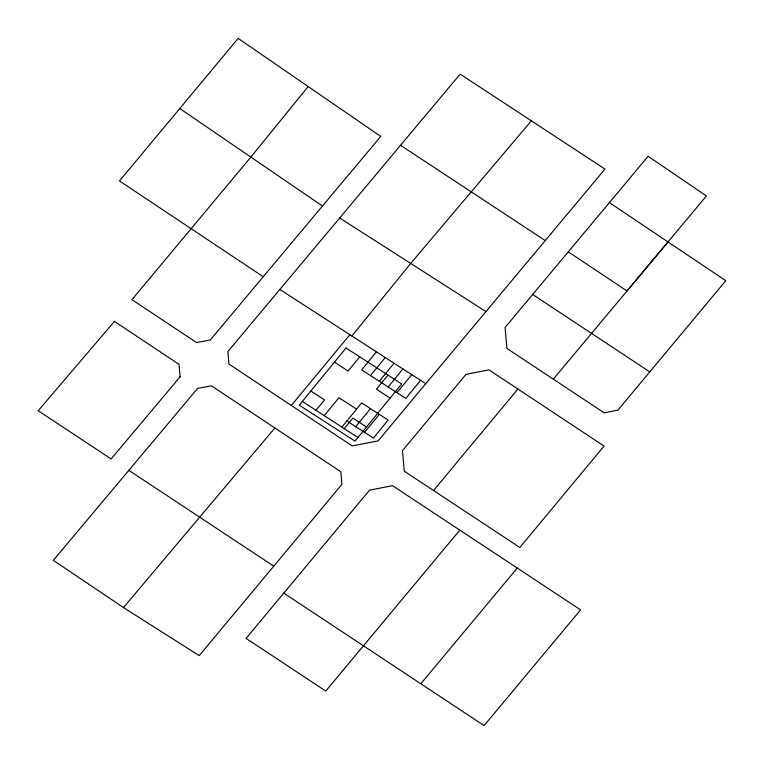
<?xml version="1.0" encoding="UTF-8"?>
<svg xmlns="http://www.w3.org/2000/svg" width="764" height="764" viewBox="0 0 764 764"><rect width="100%" height="100%" fill="white"/><g stroke="black" fill="none" stroke-linecap="round" stroke-linejoin="round"><path stroke-width="1.15" d="M351.879 335.998L410.688 263.408L531.362 120.807M308.15 86.533L250.85 157.097L131.962 299.669L196.577 342.568L210.329 339.942L380.749 136.422L238.167 38.401L119.48 180.934L263.236 276.721M315.933 410.411L324.547 399.868L310.843 391.025M359.71 356.845L348.145 370.998L334.441 362.155M324.165 415.731L338.92 397.691L356.597 409.093M376.394 351.832L361.649 369.871L405.846 398.397L420.592 380.357M370.492 375.582L385.237 357.533M341.852 427.133L361.63 402.934L388.15 420.047L373.405 438.087L346.885 420.974M379.326 381.284L394.071 363.244M344.22 428.661L352.834 418.118L366.539 426.961M387.997 375.105L376.432 389.248L390.137 398.092M355.718 426.675L370.473 408.635M388.169 386.985L402.914 368.945M364.562 432.386L379.307 414.346M397.003 392.686L411.748 374.647M291.294 405.474L349.883 334.727M273.779 566.172L341.909 484.338L340.839 471.78L211.389 385.81L197.599 388.427L53.327 560.337L123.472 607.552L199.223 655.646L273.779 566.172L128.868 470.357M425.768 383.69L378.151 440.857L352.194 445.899L228.923 364.046L227.882 351.536L460.129 74.127L604.954 169.064L425.768 383.69L279.844 289.47M283.759 593.112L484.089 725.599L580.583 609.882L392.515 485.675L369.575 490.135L246.065 638.389L325.76 691.048L459.823 530.12M433.56 490.488L517.906 389.038L604.038 446.081L519.835 547.511L404.28 471.187L402.475 450.636L465.992 374.36L488.95 369.862L517.906 389.038M420.954 683.599L517.257 568.034M532.651 294.474L505.08 327.489L506.885 348.403L604.162 412.837L617.895 410.115L725.8 280.703L609.405 202.632L532.651 294.474L649.801 371.896M609.405 202.632L648.12 156.257L706.413 195.976L553.317 379.154M667.984 241.949L627.024 290.95L568.263 251.862M123.472 607.552L274.887 427.974M339.684 217.998L485.904 311.559M357.915 437.505L302.334 401.434M400.546 145.294L545.2 240.555M322.456 206.022L179.769 108.517M346.006 348.002L299.278 405.178L354.974 441.114L401.702 383.948L346.006 348.002M180.084 376.843L111.143 458.954L38.2 410.736L114.438 321.396L178.996 364.323L180.084 376.843"/></g></svg>
